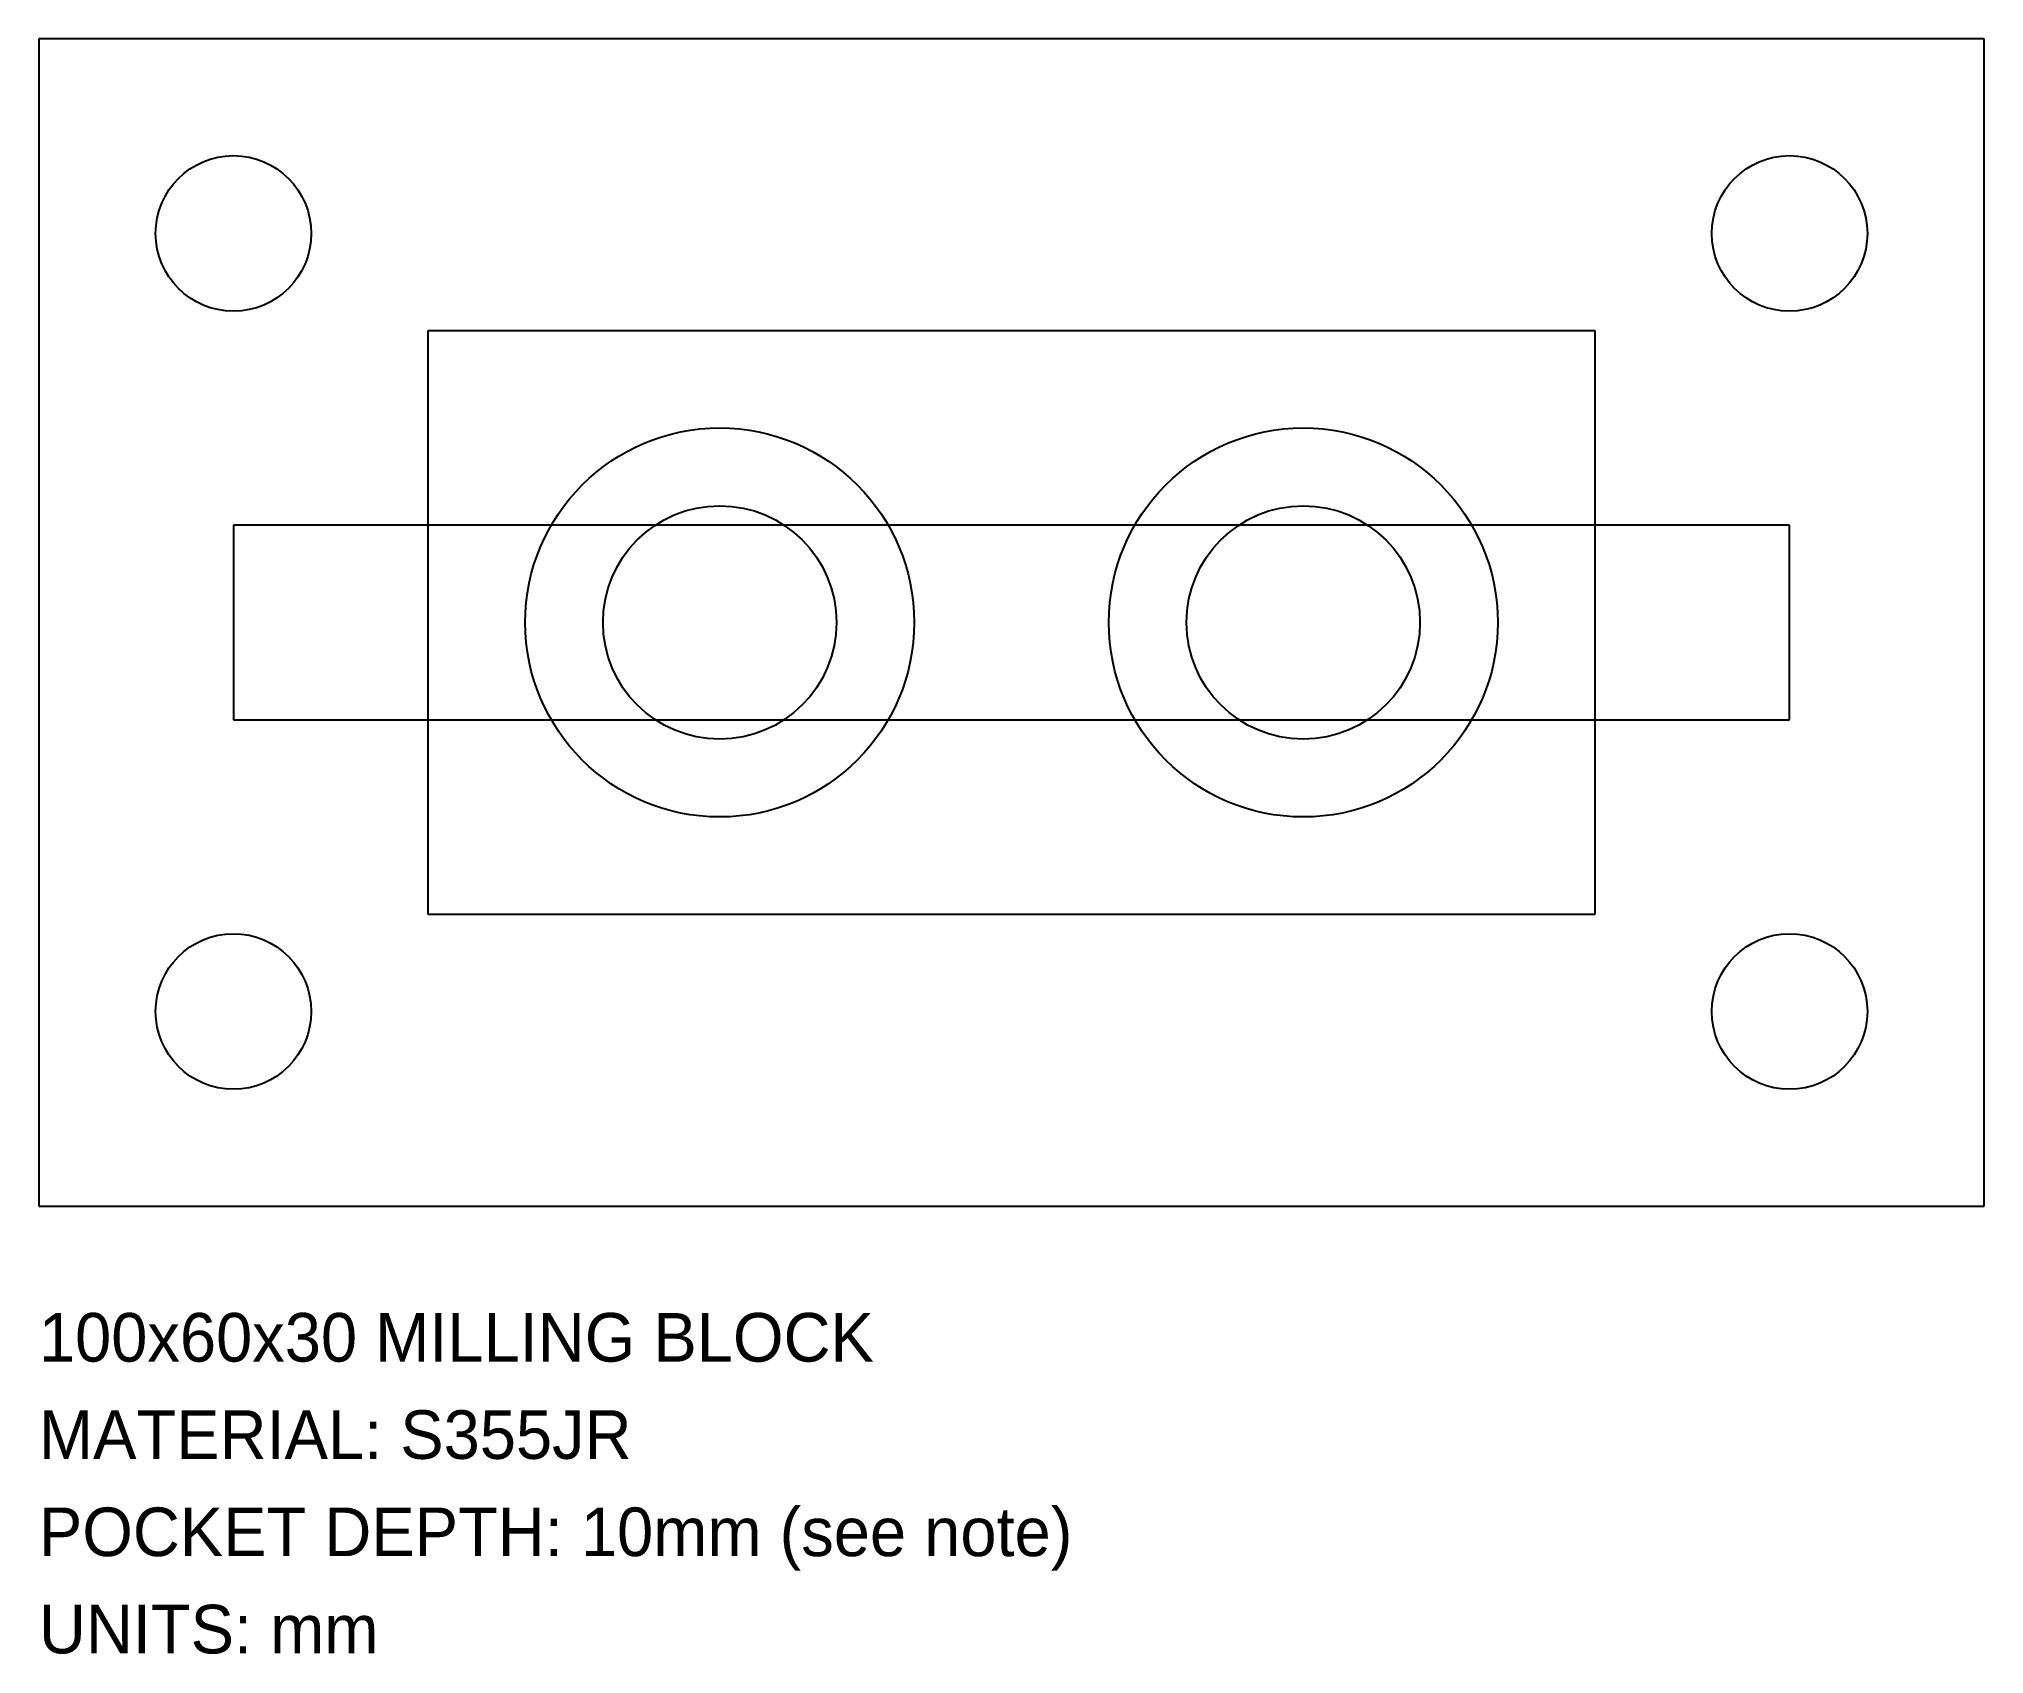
# Model space of a CAD drawing. Header units: millimetres. Extents: x 0 to 100, y -23 to 60.
import ezdxf

# ---------------------------------------------------------------- set-up
doc = ezdxf.new("R2010")
doc.units = ezdxf.units.MM

msp = doc.modelspace()

# ---------------------------------------------------------------- linework, layer by layer
at = {"layer": 'COUNTERBORE'}
for centre in [(35, 30), (65, 30)]:
    msp.add_circle(centre, 10, dxfattribs=at)
at = {"layer": 'HOLE_CANDIDATES'}
for centre, radius in [((10, 50), 4), ((90, 50), 4), ((35, 30), 6), ((65, 30), 6), ((10, 10), 4), ((90, 10), 4)]:
    msp.add_circle(centre, radius, dxfattribs=at)
at = {"layer": 'OUTLINE'}
for p, q in [((100, 60), (0, 60)), ((0, 60), (0, 0)), ((100, 0), (100, 60)), ((0, 0), (100, 0))]:
    msp.add_line(p, q, dxfattribs=at)
at = {"layer": 'POCKET'}
for p, q in [((80, 45), (20, 45)), ((20, 45), (20, 15)), ((80, 15), (80, 45)), ((20, 15), (80, 15))]:
    msp.add_line(p, q, dxfattribs=at)
at = {"layer": 'SLOT'}
for p, q in [((90, 35), (10, 35)), ((10, 35), (10, 25)), ((90, 25), (90, 35)), ((10, 25), (90, 25))]:
    msp.add_line(p, q, dxfattribs=at)

# ---------------------------------------------------------------- texts
at = {"layer": 'ANNOTATION'}
for s, p in [('100x60x30 MILLING BLOCK', (0, -8)), ('MATERIAL: S355JR', (0, -13)), ('POCKET DEPTH: 10mm (see note)', (0, -18)), ('UNITS: mm', (0, -23))]:
    msp.add_text(s, height=2.5, dxfattribs=at).set_placement(p)

doc.saveas('drawing.dxf')
